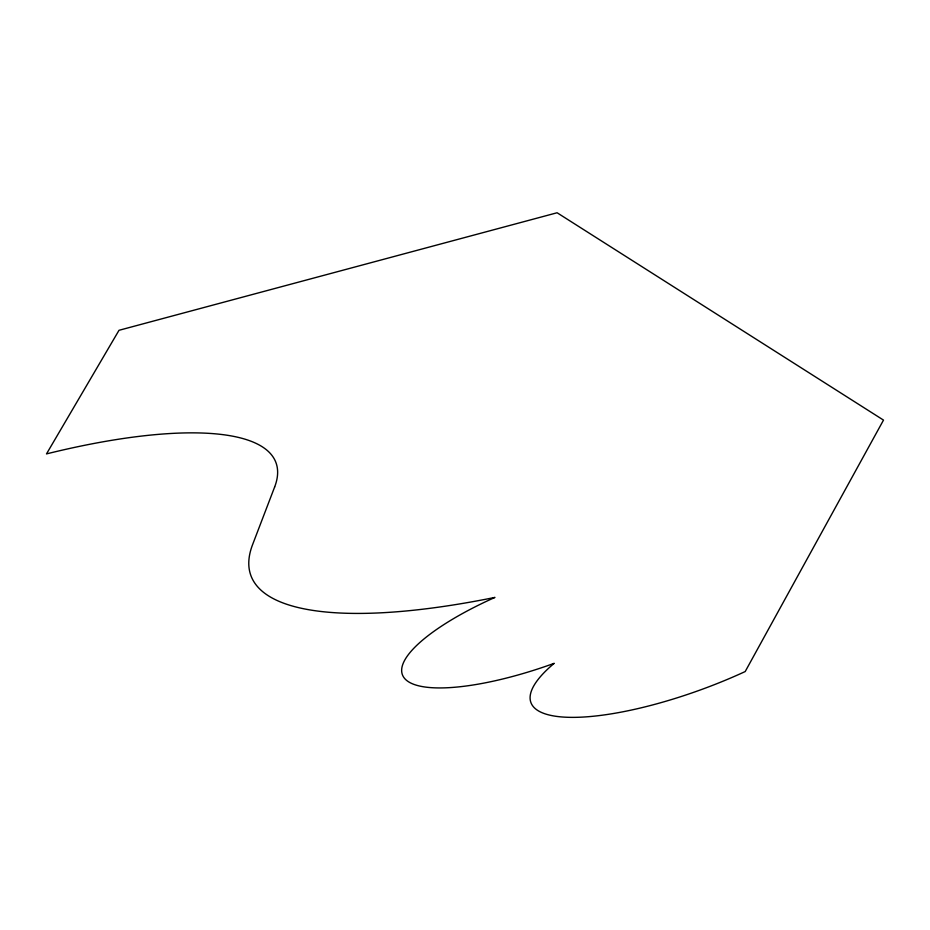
<?xml version="1.0" encoding="UTF-8"?>
<svg xmlns="http://www.w3.org/2000/svg" width="930" height="930" viewBox="0 0 930 930"><rect width="100%" height="100%" fill="white"/><g stroke="black" fill="none" stroke-linecap="round" stroke-linejoin="round"><path stroke-width="1.4" d="M274.652 486.96L252.565 544.701A425.219 119.342 -20.2 0 0 494.958 597.409A148.765 41.757 -20.2 0 0 404.864 678.737A148.765 41.757 -20.2 0 0 554.21 663.323A166.284 46.674 -20.2 0 0 566.428 717.239A166.284 46.674 -20.2 0 0 745.197 671.553L883.5 420.104L557.105 212.761L119.005 330.301L46.5 453.898A334.742 93.953 -20.2 0 1 274.652 486.96"/></g></svg>
